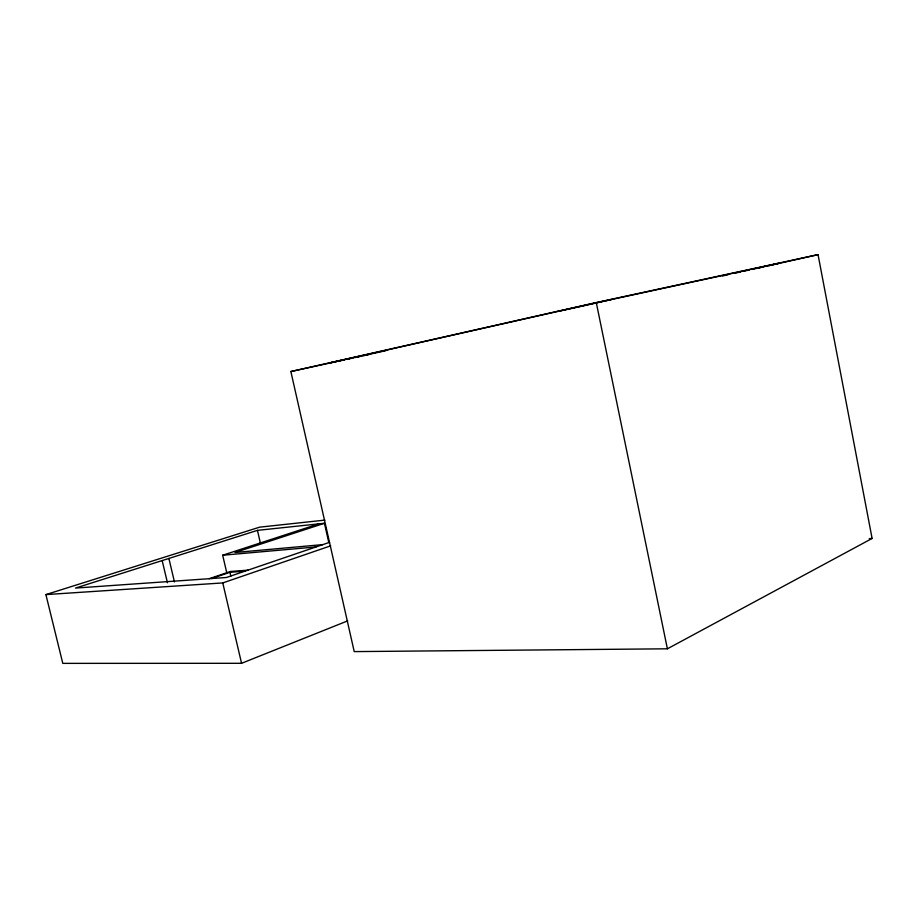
<?xml version="1.0" encoding="UTF-8"?>
<svg xmlns="http://www.w3.org/2000/svg" width="918" height="918" viewBox="0 0 918 918"><rect width="100%" height="100%" fill="white"/><g stroke="black" fill="none" stroke-linecap="round" stroke-linejoin="round"><path stroke-width="1.38" d="M667.386 648.808L872.1 538.441L818.041 254.63L596.264 302.55L290.868 371.538L354.222 651.608L667.386 648.808L596.264 302.55M324.892 520.104L259.633 527.161L45.9 594.6L62.791 663.37L241.56 663.301L347.681 620.866M45.9 594.6L222.764 582.93L330.664 545.843M329.551 542.331L226.448 577.491L75.46 588.082L257.442 530.363L324.444 523.271L328.793 542.515M211.553 578.535L229.97 572.304L244.911 571.191M209.109 578.707L230.533 571.466L247.94 570.158M226.884 573.257L222.672 555.229L318.867 523.868M324.444 523.271L234.997 552.51L322.838 544.615M581.84 306.21L611.583 299.498M722.546 275.974L728.135 274.723M735.123 273.151L740.723 271.889M743.511 271.269L749.099 270.007M751.899 269.376L778.453 263.409L588.828 304.42L330.078 362.839L385.904 350.676M756.57 268.446L762.158 267.195M769.146 265.623L818.041 254.63M290.868 371.538L344.055 359.936M346.855 359.328L352.455 358.112M355.255 357.492L360.854 356.276M363.654 355.668L369.254 354.44M557.869 311.409L580.761 306.451M222.672 555.229L315.953 546.967M869.243 538.636L872.1 538.441M168.889 558.454L174.454 581.92M162.176 560.588L167.443 582.758M229.97 572.304L230.866 576.148M222.764 582.93L241.56 663.301M257.442 530.363L260.299 542.71"/></g></svg>
